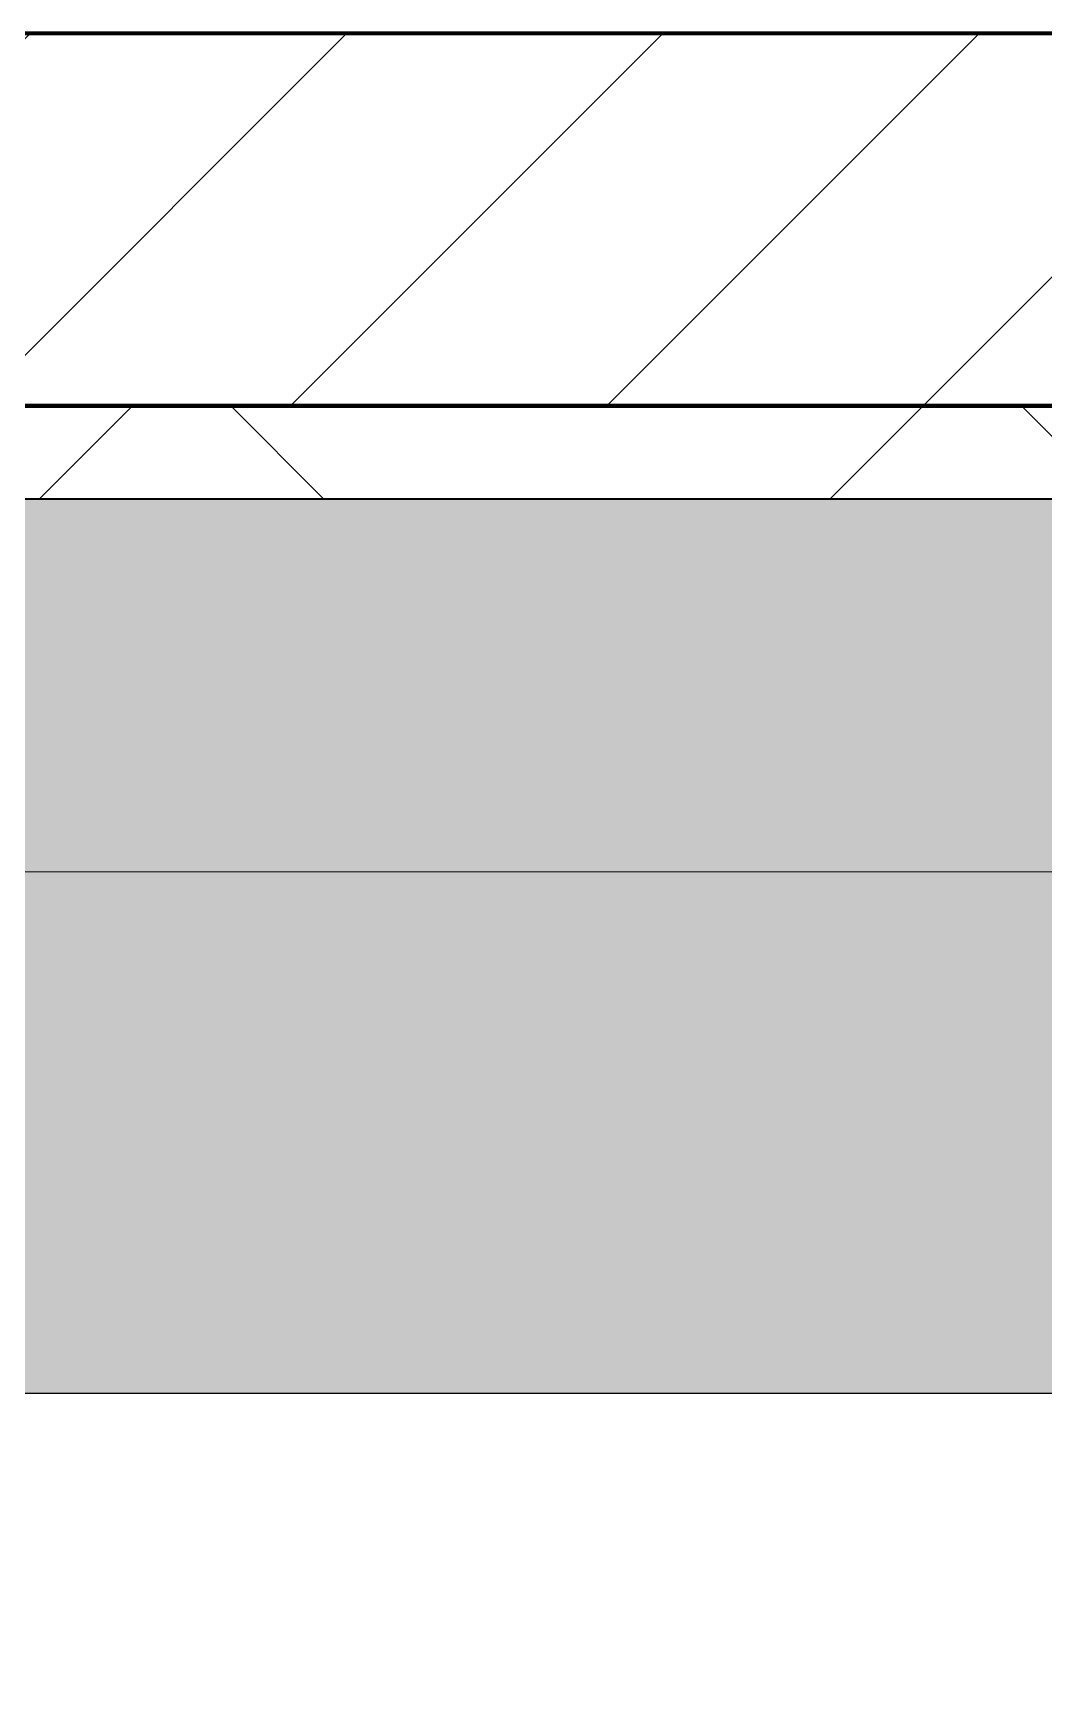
# Model space of a CAD drawing. Header units: millimetres. Extents: x -794334 to -714814, y -17806 to 22403.
# Drawn here: x -758451 to -757909, y 9255 to 10144 of the extents above; entities that cross this region are included whole.
import ezdxf
from ezdxf.xclip import XClip

# ---------------------------------------------------------------- set-up
doc = ezdxf.new("R2010")
doc.units = ezdxf.units.MM
doc.header["$XCLIPFRAME"] = 0
for name, color, linetype, lineweight in [('A-GENM', 1, 'Continuous', 9), ('A-GLAZ-CURT', 2, 'Continuous', 9), ('A-WALL', 5, 'Continuous', 35), ('A-WALL-FNSH', 2, 'Continuous', 35), ('A-WALL-PATT', 1, 'Continuous', 35)]:
    doc.layers.add(name, color=color, linetype=linetype, lineweight=lineweight)
doc.layers.add('A11_ALU.SOLID SHEET', color=2, linetype='Continuous')

# ---------------------------------------------------------------- blocks, each defined once
blk = doc.blocks.new('PPLS-PP19_Custom Tile Pattern - Custom Tile Pattern-V79-4252-01 ENLARGED CONCOURSE LEVEL - REFLECTED CEILING PLAN - SHEET 3')
at = {"layer": 'A-GLAZ-CURT'}
for p, q in [((-300, 0), (300, 0)), ((300, 0), (-300, 0)), ((195.99, 0), (213.31, 0)), ((213.31, 0), (195.99, 0)), ((230.06, 0), (300, 0)), ((-300, -50), (300, -50)), ((300, -50), (-300, -50))]:
    blk.add_line(p, q, dxfattribs=at)
for points, knots in [([(-36.78, 0), (-32.43, 0), (-19.22, 0), (8.83, 0), (43.36, 0), (70.92, 0), (82.12, 0), (83.66, 0)], [-6191.144455, -6191.144455, -6191.144455, -6191.144455, -5862.463379, -5340.621928, -4573.028122, -4094.177415, -3869.465285, -3869.465285, -3869.465285, -3869.465285]), ([(-15.19, 0), (-13.07, 0), (7.48, 0), (42.82, 0), (88.72, 0), (120.63, 0), (138.28, 0), (138.53, 0)], [-461.142613, -461.142613, -461.142613, -461.142613, -429.606584, -390.253598, -346.313304, -291.370682, -290.5735, -290.5735, -290.5735, -290.5735]), ([(87.73, 0), (86.12, 0), (82.19, 0), (74.4, 0), (62.26, 0), (51.85, 0), (43.81, 0), (29.53, 0), (22.78, 0), (20.77, 0), (20.52, 0)], [-7290.843129, -7290.843129, -7290.843129, -7290.843129, -7135.649961, -6924.452779, -6738.82075, -6548.303034, -6314.283804, -6135.05769, -5972.647715, -5947.428301, -5947.428301, -5947.428301, -5947.428301]), ([(30.82, 0), (29.27, 0), (25.91, 0), (22.52, 0), (20.7, 0)], [-10462.034656, -10462.034656, -10462.034656, -10462.034656, -10363.088938, -10248.991384, -10248.991384, -10248.991384, -10248.991384]), ([(87.7, 0), (77.86, 0), (60.25, 0), (37.01, 0), (25.29, 0), (20.85, 0)], [-359.791889, -359.791889, -359.791889, -359.791889, -330.153101, -307.516438, -289.397823, -289.397823, -289.397823, -289.397823]), ([(70.61, 0), (66.16, 0), (55.8, 0), (39.61, 0), (29.92, 0), (22.48, 0), (20.89, 0)], [-4647.237329, -4647.237329, -4647.237329, -4647.237329, -4326.416877, -4098.545751, -3766.694881, -3679.062885, -3679.062885, -3679.062885, -3679.062885]), ([(21.53, 0), (22.04, 0), (24.6, 0), (31, 0), (39.04, 0), (51.19, 0), (58.74, 0), (61.34, 0), (61.45, 0)], [-1992.768506, -1992.768506, -1992.768506, -1992.768506, -1956.422387, -1818.904206, -1645.594513, -1443.202566, -1228.752106, -1120.932285, -1120.932285, -1120.932285, -1120.932285]), ([(76.63, 0), (74.8, 0), (67.65, 0), (53.52, 0), (37, 0), (26.59, 0), (22.37, 0), (21.65, 0)], [-3095.572228, -3095.572228, -3095.572228, -3095.572228, -2950.589685, -2634.532728, -2313.748533, -2106.613311, -2063.714818, -2063.714818, -2063.714818, -2063.714818]), ([(21.72, 0), (24.25, 0), (28.87, 0), (37.44, 0), (45.92, 0), (57.76, 0), (64.47, 0), (72.74, 0), (75.22, 0), (76.03, 0), (76.21, 0)], [-1355.444221, -1355.444221, -1355.444221, -1355.444221, -1206.526904, -1089.329421, -901.315459, -753.071572, -495.328968, -421.953223, -334.951786, -290.452333, -290.452333, -290.452333, -290.452333]), ([(27.44, 0), (27.9, 0), (29.54, 0), (38.07, 0), (53.39, 0), (71.67, 0), (84.83, 0), (85.59, 0), (87.94, 0), (88.55, 0)], [-5037.309798, -5037.309798, -5037.309798, -5037.309798, -4887.603822, -4705.298446, -4353.683244, -3960.84581, -3759.045785, -3336.541051, -3203.466031, -3203.466031, -3203.466031, -3203.466031]), ([(27.89, 0), (29.09, 0), (33.4, 0), (48.37, 0), (71.92, 0), (100.57, 0), (116.36, 0), (128.63, 0), (128.95, 0)], [-147.777612, -147.777612, -147.777612, -147.777612, -135.792042, -118.513713, -97.899267, -63.759246, -39.050993, -35.895543, -35.895543, -35.895543, -35.895543]), ([(53.18, 0), (53.06, 0), (52.22, 0), (44.99, 0), (36.46, 0), (30.82, 0)], [-622.740158, -622.740158, -622.740158, -622.740158, -566.066452, -360.610861, 0, 0, 0, 0]), ([(136.44, 0), (121.66, 0), (86.93, 0), (51.16, 0), (31.18, 0)], [-106.750556, -106.750556, -106.750556, -106.750556, -59.610984, 0, 0, 0, 0]), ([(88.54, 0), (82.16, 0), (71.01, 0), (57.82, 0), (46.51, 0), (41.18, 0), (36.02, 0), (35.54, 0), (35.54, 0)], [-381.017509, -381.017509, -381.017509, -381.017509, -357.622665, -341.267687, -334.000314, -326.15566, -319.318397, -317.489778, -317.489778, -317.489778, -317.489778]), ([(36.29, 0), (37.77, 0), (48.82, 0), (64.79, 0), (95.91, 0), (124.45, 0), (132.42, 0), (134.6, 0)], [-314.598523, -314.598523, -314.598523, -314.598523, -305.899624, -287.17622, -249.500363, -194.761443, -152.241002, -152.241002, -152.241002, -152.241002]), ([(61.47, 0), (61.47, 0), (61.21, 0), (54.61, 0), (53.71, 0), (53.56, 0)], [-1113.311073, -1113.311073, -1113.311073, -1113.311073, -1096.402191, -891.204116, -747.28819, -747.28819, -747.28819, -747.28819]), ([(76.22, 0), (75.58, 0), (73.64, 0), (71.05, 0), (70.61, 0)], [-193.634889, -193.634889, -193.634889, -193.634889, -31.537676, 0, 0, 0, 0]), ([(168.37, 0), (167.68, 0), (162.47, 0), (147.02, 0), (114.82, 0), (94.24, 0), (88.58, 0)], [-543.375029, -543.375029, -543.375029, -543.375029, -530.793311, -458.593899, -401.860199, -381.066141, -381.066141, -381.066141, -381.066141]), ([(103.09, 0), (101.08, 0), (96.26, 0), (91.39, 0), (88.58, 0)], [-375.435014, -375.435014, -375.435014, -375.435014, -369.147452, -360.676696, -360.676696, -360.676696, -360.676696]), ([(114.39, 0), (114.2, 0), (112.08, 0), (105.42, 0), (94.84, 0), (90.77, 0), (88.58, 0)], [-8148.58938, -8148.58938, -8148.58938, -8148.58938, -8105.191388, -7723.759874, -7531.75727, -7318.373467, -7318.373467, -7318.373467, -7318.373467]), ([(94.4, 0), (94.4, 0), (94.64, 0), (99.11, 0), (108.97, 0), (120.79, 0), (137.98, 0), (149.73, 0), (155.75, 0)], [-2348.345796, -2348.345796, -2348.345796, -2348.345796, -2310.419338, -2233.599744, -2052.234781, -1843.028543, -1530.39897, -1193.047058, -1193.047058, -1193.047058, -1193.047058]), ([(129.02, 0), (129.02, 0), (124.41, 0), (122.35, 0), (114.96, 0), (108.04, 0), (103.09, 0)], [-35.386604, -35.386604, -35.386604, -35.386604, -31.430235, -22.807238, -15.488593, 0, 0, 0, 0]), ([(155.85, 0), (154.77, 0), (150.5, 0), (143.29, 0), (134.04, 0), (126.24, 0), (118.6, 0), (114.23, 0), (111.98, 0), (105.66, 0), (105.23, 0), (105.23, 0)], [-10207.180381, -10207.180381, -10207.180381, -10207.180381, -10098.273015, -9847.788484, -9677.714971, -9567.007022, -9453.21225, -9220.200448, -9012.77275, -8966.157302, -8929.495943, -8929.495943, -8929.495943, -8929.495943]), ([(105.26, 0), (105.52, 0), (111.01, 0), (112.65, 0), (113.59, 0)], [-8920.561005, -8920.561005, -8920.561005, -8920.561005, -8814.835624, -8577.462505, -8577.462505, -8577.462505, -8577.462505]), ([(128.58, 0), (128.8, 0), (130.16, 0), (139.26, 0), (152.67, 0), (161.24, 0), (162.19, 0), (162.75, 0)], [-633.326174, -633.326174, -633.326174, -633.326174, -627.736123, -618.981161, -602.094757, -592.980799, -581.414464, -581.414464, -581.414464, -581.414464]), ([(137.1, 0), (136, 0), (133.64, 0), (129.87, 0), (129.11, 0)], [-670.405967, -670.405967, -670.405967, -670.405967, -651.020627, -640.742133, -640.742133, -640.742133, -640.742133]), ([(156.46, 0), (157.97, 0), (169.53, 0), (185.23, 0), (193.62, 0), (194.69, 0), (194.79, 0)], [-1179.935936, -1179.935936, -1179.935936, -1179.935936, -1095.004608, -529.74427, -295.064701, -265.121568, -265.121568, -265.121568, -265.121568]), ([(193.8, 0), (193.33, 0), (190.11, 0), (183.13, 0), (171, 0), (161.95, 0), (161.28, 0), (158.35, 0), (157.85, 0), (157.77, 0)], [-11665.349007, -11665.349007, -11665.349007, -11665.349007, -11565.880756, -11105.624034, -10839.086983, -10768.332124, -10666.779182, -10580.760289, -10550.278881, -10550.278881, -10550.278881, -10550.278881]), ([(292.21, 0), (281.33, 0), (251.61, 0), (207.11, 0), (177.41, 0), (159.34, 0), (158.33, 0), (158.3, 0)], [-277.433305, -277.433305, -277.433305, -277.433305, -244.693688, -187.987675, -143.776725, -129.632772, -123.352749, -123.352749, -123.352749, -123.352749]), ([(159.07, 0), (159.13, 0), (160.84, 0), (165.21, 0), (174.15, 0), (185.98, 0), (208.82, 0), (219.42, 0), (230.06, 0)], [-115.643202, -115.643202, -115.643202, -115.643202, -114.681583, -87.660824, -65.295536, -41.623857, -24.459831, 0, 0, 0, 0]), ([(162.75, 0), (165.4, 0), (170.91, 0), (172.61, 0), (172.61, 0)], [-111.264224, -111.264224, -111.264224, -111.264224, -56.742688, -19.085662, -19.085662, -19.085662, -19.085662]), ([(247.1, 0), (246.76, 0), (245.04, 0), (238.34, 0), (226.56, 0), (221.1, 0), (200.27, 0), (182.99, 0), (174.27, 0), (169.67, 0), (168.99, 0)], [-9649.085549, -9649.085549, -9649.085549, -9649.085549, -9581.591397, -9406.094246, -9221.510254, -9016.44624, -8717.832359, -8253.978395, -8152.463617, -8069.855175, -8069.855175, -8069.855175, -8069.855175]), ([(215.22, 0), (214.62, 0), (210.55, 0), (203.98, 0), (187.54, 0), (175.3, 0), (169.49, 0)], [-203.825446, -203.825446, -203.825446, -203.825446, -198.527383, -184.406837, -162.427601, -142.916156, -142.916156, -142.916156, -142.916156]), ([(171.51, 0), (176.48, 0), (193.23, 0), (201.73, 0), (208.81, 0), (213.9, 0), (241.96, 0), (266.73, 0), (281.71, 0), (288.91, 0), (291.67, 0), (292.31, 0)], [-7971.819559, -7971.819559, -7971.819559, -7971.819559, -7784.112253, -7606.717214, -7289.299508, -7042.621073, -6582.165592, -6068.460911, -5766.029927, -5566.724884, -5501.03547, -5501.03547, -5501.03547, -5501.03547]), ([(172.07, 0), (177.66, 0), (187.87, 0), (201.08, 0), (207.47, 0), (213.96, 0), (215.11, 0)], [-255.364076, -255.364076, -255.364076, -255.364076, -237.955587, -223.92608, -215.862851, -208.75215, -208.75215, -208.75215, -208.75215]), ([(300, 0), (288.22, 0), (262, 0), (230.43, 0), (219.94, 0), (219.02, 0)], [-12528.858583, -12528.858583, -12528.858583, -12528.858583, -11905.454923, -11162.864862, -10856.732305, -10856.732305, -10856.732305, -10856.732305]), ([(219.9, 0), (220.86, 0), (227.84, 0), (242.06, 0), (246.54, 0), (246.96, 0)], [-10670.940496, -10670.940496, -10670.940496, -10670.940496, -10511.382485, -9925.173265, -9834.877357, -9834.877357, -9834.877357, -9834.877357]), ([(284.76, 0), (284.76, 0), (285.09, 0), (287.31, 0), (290.62, 0), (292.2, 0)], [-4110.630118, -4110.630118, -4110.630118, -4110.630118, -4053.389046, -3959.664717, -3879.393394, -3879.393394, -3879.393394, -3879.393394]), ([(292.27, 0), (291.34, 0), (288.63, 0), (285.38, 0), (284.87, 0)], [-4487.555697, -4487.555697, -4487.555697, -4487.555697, -4358.271401, -4143.037883, -4143.037883, -4143.037883, -4143.037883]), ([(292.23, 0), (292.55, 0), (295.17, 0), (297.76, 0), (300, 0)], [-3878.983974, -3878.983974, -3878.983974, -3878.983974, -3862.421465, -3746.95702, -3746.95702, -3746.95702, -3746.95702]), ([(293.37, 0), (295.02, 0), (296.9, 0), (297.86, 0), (298.09, 0)], [-5463.307426, -5463.307426, -5463.307426, -5463.307426, -5280.360606, -5199.253518, -5199.253518, -5199.253518, -5199.253518])]:
    blk.add_open_spline(points, degree=3, knots=knots, dxfattribs=at)
for points in [[(31.18, 0), (28.03, 0), (24.9, 0), (21.78, 0)], [(80.35, 0), (79.57, 0), (78.27, 0), (76.63, 0)], [(84.06, 0), (83.48, 0), (82.41, 0), (81.72, 0)], [(88.86, 0), (90.74, 0), (93.02, 0), (94.33, 0)], [(157.9, 0), (157.55, 0), (157.1, 0), (156.56, 0)], [(168.74, 0), (168.74, 0), (169.81, 0), (171.51, 0)], [(195.11, 0), (194.91, 0), (194.44, 0), (193.8, 0)], [(300, 0), (297.44, 0), (294.88, 0), (292.32, 0)], [(297.38, 0), (296.47, 0), (295.09, 0), (293.34, 0)]]:
    blk.add_open_spline(points, degree=3, dxfattribs=at)
blk = doc.blocks.new('PPLS-PP19_Custom Tile Pattern - Custom Tile Pattern-V80-4252-01 ENLARGED CONCOURSE LEVEL - REFLECTED CEILING PLAN - SHEET 3')
at = {"layer": 'A-GLAZ-CURT'}
for p, q in [((-300, 0), (300, 0)), ((300, 0), (-300, 0)), ((-293.07, 0), (-275.75, 0)), ((-275.75, 0), (-293.07, 0)), ((-222.32, 0), (-205, 0)), ((-205, 0), (-222.32, 0)), ((-300, -50), (300, -50)), ((300, -50), (-300, -50))]:
    blk.add_line(p, q, dxfattribs=at)
at = {"layer": 'A-GLAZ-CURT', "flags": 128}
for points in [[(-300, 0), (-291.56, 0), (-283.3, 0), (-275.2, 0), (-267.26, 0), (-259.45, 0), (-251.77, 0), (-244.2, 0), (-236.74, 0), (-229.36, 0), (-222.06, 0), (-214.83, 0), (-207.71, 0), (-200.76, 0), (-194.02, 0), (-187.54, 0), (-181.38, 0), (-175.58, 0), (-170.25, 0), (-165.64, 0), (-162.01, 0), (-159.53, 0), (-157.46, 0), (-154.52, 0), (-149.42, 0), (-141.84, 0), (-132.81, 0), (-126.08, 0)], [(-125.17, 0), (-128.55, 0), (-134.16, 0), (-140.03, 0), (-145.5, 0), (-150.63, 0), (-155.53, 0), (-160.27, 0), (-164.95, 0), (-169.65, 0), (-174.47, 0), (-179.49, 0), (-184.81, 0), (-190.44, 0), (-196.37, 0), (-202.58, 0), (-209.04, 0), (-215.73, 0), (-222.63, 0), (-229.72, 0), (-236.97, 0), (-244.39, 0), (-251.96, 0), (-259.67, 0), (-267.51, 0), (-275.48, 0), (-283.55, 0), (-291.73, 0), (-300, 0)]]:
    blk.add_lwpolyline(points, dxfattribs=at)
at = {"layer": 'A-GLAZ-CURT'}
for points, knots in [([(-300, 0), (-284.65, 0), (-236.57, 0), (-174.61, 0), (-129.95, 0), (-110.8, 0), (-99.5, 0), (-91.46, 0)], [-5323.127839, -5323.127839, -5323.127839, -5323.127839, -4502.809032, -2700.551212, -1002.059161, -460.363443, 0, 0, 0, 0]), ([(-172.04, 0), (-185.21, 0), (-218.99, 0), (-262.56, 0), (-294.48, 0), (-300, 0)], [-16130.063958, -16130.063958, -16130.063958, -16130.063958, -15131.813646, -13729.592194, -13439.944408, -13439.944408, -13439.944408, -13439.944408]), ([(-137.88, 0), (-140.56, 0), (-147.66, 0), (-147.69, 0), (-158.72, 0), (-174.02, 0), (-185.59, 0), (-209.77, 0), (-232.01, 0), (-255.22, 0), (-262.59, 0), (-264.9, 0), (-265.4, 0)], [-3187.727384, -3187.727384, -3187.727384, -3187.727384, -2919.378265, -2477.344047, -2237.412286, -2029.680487, -1755.085331, -1400.429864, -858.079193, -543.655514, -208.940337, 0, 0, 0, 0]), ([(-258.6, 0), (-257.91, 0), (-254.26, 0), (-241.25, 0), (-225.99, 0), (-213.1, 0), (-200.2, 0), (-187.29, 0), (-177.42, 0), (-172.05, 0)], [-5722.54675, -5722.54675, -5722.54675, -5722.54675, -5657.471696, -5413.335975, -5017.494783, -4832.723979, -4666.091899, -4349.945572, -4086.835291, -4086.835291, -4086.835291, -4086.835291]), ([(-133.82, 0), (-135.51, 0), (-137.8, 0), (-149.31, 0), (-162.01, 0), (-177.91, 0), (-199.46, 0), (-216.65, 0), (-231.26, 0), (-233.46, 0), (-234, 0)], [-2731.647847, -2731.647847, -2731.647847, -2731.647847, -2418.507304, -2308.929706, -2113.765672, -1763.376603, -1422.553702, -978.033455, -846.069444, -682.911962, -682.911962, -682.911962, -682.911962]), ([(-233.49, 0), (-233.44, 0), (-232.38, 0), (-230.74, 0), (-225.3, 0), (-223.63, 0)], [-455.274641, -455.274641, -455.274641, -455.274641, -440.605512, -119.536984, 0, 0, 0, 0]), ([(-223.63, 0), (-219.39, 0), (-206.17, 0), (-188.58, 0), (-169.02, 0), (-152.12, 0), (-136.84, 0), (-127.33, 0), (-124.19, 0), (-123.43, 0), (-123.28, 0)], [-5463.295695, -5463.295695, -5463.295695, -5463.295695, -5161.076232, -4739.070012, -4465.409639, -4149.119819, -3839.893365, -3647.167523, -3488.92562, -3439.852845, -3439.852845, -3439.852845, -3439.852845]), ([(-104.69, 0), (-113.82, 0), (-134.4, 0), (-158.22, 0), (-171.17, 0)], [-18088.99392, -18088.99392, -18088.99392, -18088.99392, -17136.203329, -16151.889957, -16151.889957, -16151.889957, -16151.889957]), ([(-171.08, 0), (-169.62, 0), (-164.61, 0), (-158.7, 0), (-157.22, 0)], [-4071.073527, -4071.073527, -4071.073527, -4071.073527, -4000.813434, -3840.635403, -3840.635403, -3840.635403, -3840.635403]), ([(-152.35, 0), (-151.03, 0), (-147.71, 0), (-143.57, 0), (-138.62, 0)], [-3494.978217, -3494.978217, -3494.978217, -3494.978217, -3371.022232, -3227.460399, -3227.460399, -3227.460399, -3227.460399]), ([(-118.78, 0), (-121.86, 0), (-126.28, 0), (-136.96, 0), (-147.46, 0), (-150.03, 0), (-150.57, 0)], [-5938.474035, -5938.474035, -5938.474035, -5938.474035, -5700.061948, -5508.838257, -5298.784692, -5196.16478, -5196.16478, -5196.16478, -5196.16478]), ([(-150.34, 0), (-150.07, 0), (-147.75, 0), (-142.6, 0), (-127.26, 0), (-113.24, 0), (-106.77, 0), (-105.23, 0)], [-4948.728362, -4948.728362, -4948.728362, -4948.728362, -4883.323924, -4440.880425, -4054.690705, -3793.097032, -3711.546272, -3711.546272, -3711.546272, -3711.546272]), ([(-104.17, 0), (-105.76, 0), (-117.6, 0), (-130.52, 0), (-147.74, 0), (-149.07, 0)], [-7089.903673, -7089.903673, -7089.903673, -7089.903673, -7004.680444, -6449.282163, -6277.220794, -6277.220794, -6277.220794, -6277.220794]), ([(-148.23, 0), (-146.94, 0), (-140.15, 0), (-137.28, 0), (-133.93, 0), (-128.78, 0), (-126.5, 0)], [-6162.058746, -6162.058746, -6162.058746, -6162.058746, -6017.569127, -5560.701257, -5364.112219, -5231.017328, -5231.017328, -5231.017328, -5231.017328]), ([(-104.72, 0), (-111.88, 0), (-123.44, 0), (-139.03, 0), (-146.11, 0), (-146.95, 0)], [-1331.084425, -1331.084425, -1331.084425, -1331.084425, -945.742622, -741.901385, -489.130243, -489.130243, -489.130243, -489.130243]), ([(-146.69, 0), (-146.59, 0), (-145.49, 0), (-135.69, 0), (-128.29, 0), (-125.15, 0)], [-420.34245, -420.34245, -420.34245, -420.34245, -406.956646, -290.263673, 0, 0, 0, 0]), ([(-127.41, 0), (-131.63, 0), (-133.16, 0), (-134.09, 0), (-134.15, 0)], [-8540.990293, -8540.990293, -8540.990293, -8540.990293, -8266.114998, -8246.473386, -8246.473386, -8246.473386, -8246.473386]), ([(-134.15, 0), (-133.32, 0), (-130.31, 0), (-117.33, 0), (-92.04, 0), (-74.02, 0), (-62.74, 0), (-60.36, 0), (-59.97, 0)], [-7657.439573, -7657.439573, -7657.439573, -7657.439573, -7293.749979, -6839.55839, -6236.997189, -5713.340575, -5140.470607, -5006.787413, -5006.787413, -5006.787413, -5006.787413]), ([(-120.13, 0), (-120.14, 0), (-120.24, 0), (-121.3, 0), (-129.25, 0), (-133.82, 0)], [-2933.992132, -2933.992132, -2933.992132, -2933.992132, -2920.575025, -2840.280255, -2731.647847, -2731.647847, -2731.647847, -2731.647847]), ([(-113.43, 0), (-113.44, 0), (-113.96, 0), (-119.73, 0), (-125.43, 0), (-127.03, 0), (-127.41, 0)], [-328.499627, -328.499627, -328.499627, -328.499627, -282.672656, -98.539552, -24.539552, 0, 0, 0, 0]), ([(-126.5, 0), (-122.44, 0), (-108.71, 0), (-86.68, 0), (-63.44, 0), (-54.4, 0), (-48.53, 0), (-30.79, 0), (-18.03, 0), (8.61, 0), (15.02, 0), (22.91, 0), (31, 0), (39.04, 0), (51.19, 0), (58.74, 0), (61.34, 0), (61.45, 0)], [-5231.017328, -5231.017328, -5231.017328, -5231.017328, -4994.692869, -4542.524482, -4008.285538, -3689.699207, -3546.54457, -3315.260113, -2864.387349, -2439.246196, -2084.094819, -1956.422387, -1818.904206, -1645.594513, -1443.202566, -1228.752106, -1120.932285, -1120.932285, -1120.932285, -1120.932285]), ([(-125.15, 0), (-124.93, 0), (-121.96, 0), (-113.97, 0), (-106.48, 0), (-104.16, 0)], [-3362.7396, -3362.7396, -3362.7396, -3362.7396, -3342.215224, -3074.362186, -2951.823067, -2951.823067, -2951.823067, -2951.823067]), ([(-122.08, 0), (-122.01, 0), (-121.69, 0), (-121.2, 0), (-120.88, 0)], [-3136.336417, -3136.336417, -3136.336417, -3136.336417, -3110.304437, -3035.164275, -3035.164275, -3035.164275, -3035.164275]), ([(-36.33, 0), (-36.43, 0), (-37.27, 0), (-45.02, 0), (-46.13, 0), (-60.59, 0), (-81.23, 0), (-99.51, 0), (-114.02, 0), (-117.28, 0), (-118.78, 0)], [-1855.773136, -1855.773136, -1855.773136, -1855.773136, -1810.870157, -1672.078046, -1405.135169, -1060.00838, -740.068933, -229.489605, -116.330425, 0, 0, 0, 0]), ([(-117.74, 0), (-117.19, 0), (-114.78, 0), (-113.43, 0), (-113.43, 0)], [-821.249067, -821.249067, -821.249067, -821.249067, -394.672656, -330.879064, -330.879064, -330.879064, -330.879064]), ([(-36.62, 0), (-36.62, 0), (-40.35, 0), (-44.32, 0), (-58.97, 0), (-85.2, 0), (-107.61, 0), (-116.56, 0), (-117.56, 0)], [-4069.478503, -4069.478503, -4069.478503, -4069.478503, -3858.647035, -3538.256648, -2842.901703, -2193.204658, -1433.981041, -985.49888, -985.49888, -985.49888, -985.49888]), ([(-115.82, 0), (-114.96, 0), (-110.41, 0), (-96.78, 0), (-71.33, 0), (-42.53, 0), (-12.78, 0), (4.23, 0), (9.64, 0), (10.14, 0), (10.18, 0)], [-5724.064692, -5724.064692, -5724.064692, -5724.064692, -5430.283136, -5103.229623, -4799.173296, -4065.652676, -3589.737505, -3285.047089, -3066.359526, -3044.715262, -3044.715262, -3044.715262, -3044.715262]), ([(9.32, 0), (9.08, 0), (7.65, 0), (2.57, 0), (-12.23, 0), (-25.64, 0), (-40, 0), (-56.24, 0), (-75.59, 0), (-94, 0), (-112.01, 0), (-114.94, 0), (-115.63, 0)], [-2922.926651, -2922.926651, -2922.926651, -2922.926651, -2882.788014, -2720.818881, -2518.50168, -2125.455881, -1792.521578, -1466.981642, -1208.454564, -789.402658, -501.969187, -243.577221, -243.577221, -243.577221, -243.577221]), ([(-104.17, 0), (-98.7, 0), (-88.37, 0), (-75.26, 0), (-68.41, 0), (-65.12, 0), (-63.63, 0)], [-3692.739245, -3692.739245, -3692.739245, -3692.739245, -3402.597032, -3144.956779, -3050.982048, -2969.237017, -2969.237017, -2969.237017, -2969.237017]), ([(-72.93, 0), (-75.51, 0), (-84.74, 0), (-96.26, 0), (-104.16, 0)], [-19442.345229, -19442.345229, -19442.345229, -19442.345229, -18935.241197, -18107.545079, -18107.545079, -18107.545079, -18107.545079]), ([(-86.16, 0), (-91.37, 0), (-97.27, 0), (-103.55, 0), (-104.16, 0)], [-1681.3698, -1681.3698, -1681.3698, -1681.3698, -1374.161226, -1341.097014, -1341.097014, -1341.097014, -1341.097014]), ([(-26.75, 0), (-27.82, 0), (-36.18, 0), (-53.55, 0), (-76.81, 0), (-96.3, 0), (-104.11, 0)], [-8718.362214, -8718.362214, -8718.362214, -8718.362214, -8532.293389, -8073.216054, -7508.296369, -7090.9346, -7090.9346, -7090.9346, -7090.9346]), ([(-103.63, 0), (-102.87, 0), (-96.51, 0), (-85.29, 0), (-71.67, 0), (-65.93, 0), (-65.07, 0)], [-2942.39715, -2942.39715, -2942.39715, -2942.39715, -2902.289527, -2605.247022, -2322.099534, -2241.8264, -2241.8264, -2241.8264, -2241.8264]), ([(-91.46, 0), (-90.09, 0), (-84.7, 0), (-77.43, 0), (-72.73, 0), (-72.64, 0), (-72.64, 0)], [-19832.387487, -19832.387487, -19832.387487, -19832.387487, -19753.885894, -19541.04734, -19478.625389, -19471.062469, -19471.062469, -19471.062469, -19471.062469]), ([(-63.96, 0), (-64.13, 0), (-72.5, 0), (-80.63, 0), (-86.16, 0)], [-2171.769325, -2171.769325, -2171.769325, -2171.769325, -2007.031671, -1681.3698, -1681.3698, -1681.3698, -1681.3698]), ([(-29.03, 0), (-33.97, 0), (-43.74, 0), (-56.37, 0), (-71.66, 0), (-77.83, 0), (-82.66, 0), (-83.28, 0), (-83.28, 0)], [-2680.714891, -2680.714891, -2680.714891, -2680.714891, -2413.671296, -2161.752162, -2006.592567, -1646.621388, -1424.436217, -1393.971743, -1393.971743, -1393.971743, -1393.971743]), ([(-83.28, 0), (-83.28, 0), (-82.91, 0), (-76.14, 0), (-62.97, 0), (-48.52, 0), (-39.59, 0), (-37, 0)], [-1393.4169, -1393.4169, -1393.4169, -1393.4169, -1353.722004, -1274.333717, -1073.56893, -651.549973, -321.685787, -321.685787, -321.685787, -321.685787]), ([(-66.39, 0), (-66.39, 0), (-63.63, 0), (-54.95, 0), (-42.44, 0), (-37.16, 0)], [-2493.31794, -2493.31794, -2493.31794, -2493.31794, -2315.303971, -1809.437387, -1165.837977, -1165.837977, -1165.837977, -1165.837977]), ([(31.18, 0), (25.97, 0), (11.99, 0), (-16.92, 0), (-47.42, 0), (-65.77, 0), (-66.37, 0), (-66.38, 0)], [-4496.803627, -4496.803627, -4496.803627, -4496.803627, -4222.080604, -3745.412743, -2981.410125, -2542.574734, -2498.224237, -2498.224237, -2498.224237, -2498.224237]), ([(-63.63, 0), (-61.49, 0), (-57.39, 0), (-54.49, 0), (-45.2, 0), (-40.79, 0), (-40.46, 0), (-40.44, 0)], [-2969.237017, -2969.237017, -2969.237017, -2969.237017, -2851.217951, -2734.127174, -2474.780881, -2410.990208, -2350.645972, -2350.645972, -2350.645972, -2350.645972]), ([(-58.83, 0), (-58.37, 0), (-57.29, 0), (-54.23, 0), (-46.33, 0), (-42.62, 0), (-41.76, 0)], [-4859.52896, -4859.52896, -4859.52896, -4859.52896, -4680.891996, -4469.85053, -4321.566175, -4270.495146, -4270.495146, -4270.495146, -4270.495146]), ([(-51.83, 0), (-51.83, 0), (-51.78, 0), (-47.4, 0), (-46.01, 0), (-40.22, 0), (-36.78, 0)], [-632.814994, -632.814994, -632.814994, -632.814994, -627.965721, -508.377888, -260.442412, 0, 0, 0, 0]), ([(76.63, 0), (74.8, 0), (67.65, 0), (53.52, 0), (37, 0), (24.07, 0), (12.82, 0), (-2.9, 0), (-20.62, 0), (-32.81, 0), (-44.85, 0), (-51.43, 0), (-51.79, 0)], [-3095.572228, -3095.572228, -3095.572228, -3095.572228, -2950.589685, -2634.532728, -2313.748533, -2106.613311, -1925.670641, -1617.263037, -1290.787923, -1039.307308, -819.71621, -644.910881, -644.910881, -644.910881, -644.910881]), ([(-41.76, 0), (-39.9, 0), (-37.72, 0), (-36.92, 0), (-36.77, 0)], [-4270.495146, -4270.495146, -4270.495146, -4270.495146, -4161.040818, -4106.245333, -4106.245333, -4106.245333, -4106.245333]), ([(-36.31, 0), (-32.07, 0), (-19.02, 0), (8.83, 0), (43.36, 0), (70.92, 0), (82.12, 0), (83.66, 0)], [-6179.485439, -6179.485439, -6179.485439, -6179.485439, -5862.463379, -5340.621928, -4573.028122, -4094.177415, -3869.465285, -3869.465285, -3869.465285, -3869.465285]), ([(-36.29, 0), (-36.29, 0), (-34.66, 0), (-28.88, 0), (-26.95, 0), (-26.54, 0)], [-9150.272121, -9150.272121, -9150.272121, -9150.272121, -9057.163041, -8919.836787, -8834.607043, -8834.607043, -8834.607043, -8834.607043]), ([(-36.22, 0), (-34.81, 0), (-33.45, 0), (-29.94, 0), (-28.57, 0)], [-286.531624, -286.531624, -286.531624, -286.531624, -83.513472, 0, 0, 0, 0]), ([(-36.21, 0), (-34.93, 0), (-31.67, 0), (-29.82, 0), (-29.19, 0)], [-1126.460882, -1126.460882, -1126.460882, -1126.460882, -963.711516, -666.19313, -666.19313, -666.19313, -666.19313]), ([(30.82, 0), (29.27, 0), (20.14, 0), (3.54, 0), (-16.58, 0), (-34.76, 0), (-36.04, 0)], [-10462.034656, -10462.034656, -10462.034656, -10462.034656, -10363.088938, -9884.23066, -9424.652049, -9182.880979, -9182.880979, -9182.880979, -9182.880979]), ([(-33.34, 0), (-33.34, 0), (-32.93, 0), (-31.16, 0), (-30.52, 0)], [-2415.024266, -2415.024266, -2415.024266, -2415.024266, -2357.633367, -2323.618664, -2323.618664, -2323.618664, -2323.618664]), ([(30.82, 0), (29.1, 0), (20.22, 0), (2.64, 0), (-17.84, 0), (-30.57, 0), (-31.82, 0), (-32, 0)], [-3872.697774, -3872.697774, -3872.697774, -3872.697774, -3766.694881, -3333.063701, -2994.501669, -2698.150104, -2614.070998, -2614.070998, -2614.070998, -2614.070998])]:
    blk.add_open_spline(points, degree=3, knots=knots, dxfattribs=at)
blk.add_open_spline([(-39.84, 0), (-39.08, 0), (-38.11, 0), (-37.36, 0)], degree=3, dxfattribs=at)
blk = doc.blocks.new('Curved Concourse Ceiling6 - Curved Concourse Ceiling-12515612-4252-01 ENLARGED CONCOURSE LEVEL - REFLECTED CEILING PLAN - SHEET 3')
at = {"layer": 'A-GENM'}
h = blk.add_hatch(color=256, dxfattribs=at)
h.paths.add_polyline_path([(-757257.49, 4129.03), (-757257.5, 9894.02), (-766307.49, 9893.72), (-766307.42, 4129.03), (-757903.08, 4129.03)])
h.paths.add_polyline_path([(-757903.08, 4329.03), (-766107.49, 4329.03), (-766107.49, 9694.03), (-757457.49, 9694.03), (-757457.49, 4329.03)])
blk.add_hatch(color=256, dxfattribs=at).paths.add_polyline_path([(-757903.08, 9414.03), (-757737.49, 9414.03), (-757457.49, 9694.03), (-766107.49, 9694.03), (-765827.49, 9414.03), (-758989.1, 9414.03)])
for p, q in [((-757257.49, 9894.03), (-766307.49, 9894.03)), ((-757257.49, 9894.03), (-766307.49, 9894.03)), ((-757457.49, 9694.03), (-766107.49, 9694.03)), ((-757457.49, 9694.03), (-766107.49, 9694.03)), ((-765827.49, 9414.03), (-757737.49, 9414.03)), ((-757737.49, 9414.03), (-765827.49, 9414.03))]:
    blk.add_line(p, q, dxfattribs=at)
blk = doc.blocks.new('*U1029')
at = {"layer": 'A-GENM'}
blk.add_blockref('Curved Concourse Ceiling6 - Curved Concourse Ceiling-12515612-4252-01 ENLARGED CONCOURSE LEVEL - REFLECTED CEILING PLAN - SHEET 3', (778882.37, -3579.02), dxfattribs=at)
at = {"layer": 'A-GLAZ-CURT', "rotation": 180}
for name, p in [('PPLS-PP19_Custom Tile Pattern - Custom Tile Pattern-V80-4252-01 ENLARGED CONCOURSE LEVEL - REFLECTED CEILING PLAN - SHEET 3', (20400, 6315)), ('PPLS-PP19_Custom Tile Pattern - Custom Tile Pattern-V79-4252-01 ENLARGED CONCOURSE LEVEL - REFLECTED CEILING PLAN - SHEET 3', (21000, 6315))]:
    blk.add_blockref(name, p, dxfattribs=at)
blk = doc.blocks.new('*U1230')
for points in [[(0, 0), (9050, 0), (9050, 5765), (0, 5765)], [(480, 480), (8570, 480), (8570, 5285), (480, 5285)]]:
    blk.add_lwpolyline(points, close=True)
blk = doc.blocks.new('*U1630')
blk.add_lwpolyline([(-4139.52, 6315), (-75674.95, 6315), (-75674.95, 550), (-4139.52, 550)], close=True)
blk.add_blockref('*U1230', (-21625.12, 550))

msp = doc.modelspace()

# ---------------------------------------------------------------- block references
at = {"layer": 'A11_ALU.SOLID SHEET'}
ref = msp.add_blockref('*U1630', (-744681.24, 3579.02), dxfattribs=at)
XClip(ref).set_block_clipping_path([(-45802.4668593339, -9620.0029952967), (23702.8690583039, 10334.9999958097)])

# ---------------------------------------------------------------- next in the draw order: hatches: boundary and pattern name
at = {"layer": 'A-WALL-PATT', "lineweight": 9}
h = msp.add_hatch(dxfattribs=at)
h.set_pattern_fill('FP_2', color=256, style=0, pattern_type=2)
h.set_pattern_definition([(45, (0, 0), (-84.852814, 84.852814), [])])
h.paths.add_polyline_path([(-745742.17, 9944.02), (-745742.17, 10144.02), (-783082.17, 10144.02), (-783082.17, 9944.02), (-747042.87, 9944.02)])
h = msp.add_hatch(dxfattribs=at)
h.set_pattern_fill('FP_5', color=256, style=0, pattern_type=2)
h.set_pattern_definition([(45, (0, 0), (-212.13203, 212.13203), []), (135, (0, 0), (-212.13203, -212.13203), [])])
h.paths.add_polyline_path([(-748821.9, 9894.02), (-748821.9, 9944.02), (-783057.37, 9944.02), (-783057.37, 9894.02), (-749214.91, 9894.02)])

# ---------------------------------------------------------------- next in the draw order: linework, layer by layer
at = {"layer": 'A-WALL', "color": 7, "lineweight": 70}
for p, q in [((-783082.17, 10144.02), (-745742.17, 10144.02)), ((-783057.37, 9944.02), (-748821.9, 9944.02)), ((-748821.9, 9944.02), (-783057.37, 9944.02))]:
    msp.add_line(p, q, dxfattribs=at)
at = {"layer": 'A-WALL-FNSH', "color": 250}
msp.add_line((-748821.9, 9894.02), (-783057.37, 9894.02), dxfattribs=at)

# ---------------------------------------------------------------- next in the draw order: block references
msp.add_blockref('*U1029', (-778882.37, 3579.02))

doc.saveas('drawing.dxf')
